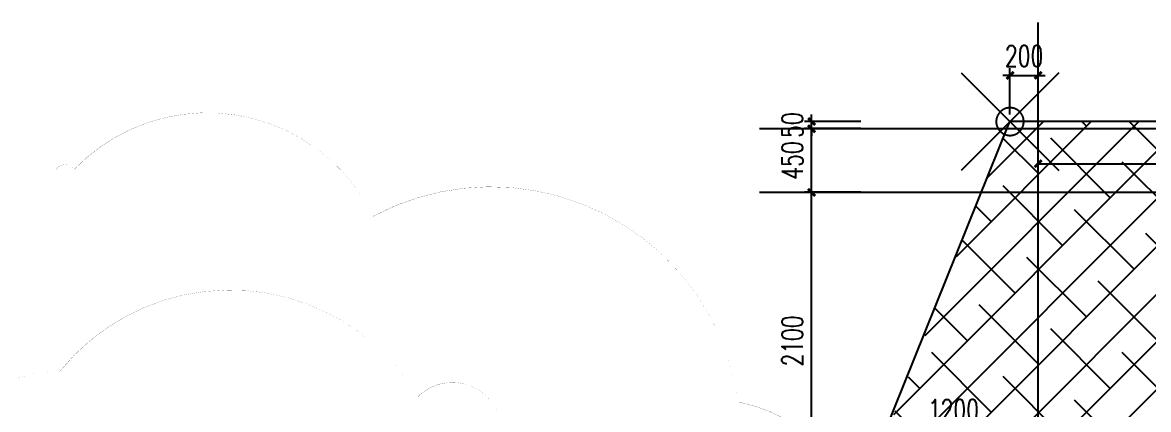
# Model space of a CAD drawing. Extents: x -4210259 to 293730, y -7499 to 868879.
# Drawn here: x -2228793 to -2220827, y 519303 to 522037 of the extents above; entities that cross this region are included whole.
import ezdxf

# ---------------------------------------------------------------- set-up
doc = ezdxf.new("R2010")
doc.units = 0
doc.header["$LTSCALE"] = 1000
doc.header["$MEASUREMENT"] = 0
doc.linetypes.add('99立面图例外参$0$99立面图例外参$0$$0$DOTE', pattern=[2.42, 2, -0.2, 0.02, -0.2])
doc.linetypes.add('DOTE', pattern=[2.42, 2, -0.2, 0.02, -0.2])
doc.layers.get('Defpoints').update_dxf_attribs({"color": 210})
for name, color, linetype in [('99立面图例外参$0$99立面图例外参$0$$0$A-AXIS-DOTE', 14, '99立面图例外参$0$99立面图例外参$0$$0$DOTE'), ('99立面图例外参$0$99立面图例外参$0$$0$AS-COLN', 6, 'Continuous'), ('A-AXIS-DOTE', 14, 'DOTE'), ('A-AXIS-DP', 126, 'Continuous'), ('A-HATCH-2', 251, 'Continuous'), ('A-LIN-V', 9, 'Continuous'), ('A-SFCE', 30, 'Continuous')]:
    doc.layers.add(name, color=color, linetype=linetype)
doc.styles.add('_TCH_DIM_T3', font='SIMPLEX', dxfattribs={"width": 0.705882, "bigfont": 'GBCBIG'})
doc.dimstyles.new('_TCH_ARCH&&50', dxfattribs={"dimtxt": 148.75, "dimasz": 50, "dimexe": 50, "dimexo": 50, "dimgap": 63.125, "dimtad": 1, "dimdec": 0, "dimzin": 0, "dimdsep": 46, "dimtxsty": '_TCH_DIM_T3', "dimblk": 'ARCHTICK', "dimcen": 0.09, "dimclrt": 7, "dimazin": 2, "dimtfac": 1, "dimtdec": 0, "dimtix": 1, "dimtmove": 2, "dimatfit": 3, "dimfxl": 0, "dimtolj": 1, "dimtzin": 0, "dimarcsym": 0})

# ---------------------------------------------------------------- blocks, each defined once
blk = doc.blocks.new('99立面图例外参$0$99立面图例外参$0$$0$dotee')
at = {"layer": '99立面图例外参$0$99立面图例外参$0$$0$A-AXIS-DOTE'}
for points in [[(433561.4, -2127753.2), (434268.5, -2128460.3)], [(434268.5, -2127753.2), (433561.4, -2128460.3)]]:
    blk.add_lwpolyline(points, dxfattribs=at)
blk.add_circle((433914.9, -2128106.8), 100, dxfattribs=at)
blk = doc.blocks.new('_ArchTick')
at = {"color": 0, "linetype": 'ByBlock', "const_width": 0.4}
blk.add_lwpolyline([(-0.5, -0.5), (0.5, 0.5)], dxfattribs=at)
blk = doc.blocks.new('*D955')
at = {"layer": 'A-AXIS-DP', "color": 0, "lineweight": -2}
for p, q in [((-2221606.7, 520687.5), (-2221606.7, 521090)), ((-2219486.7, 520687.5), (-2219486.7, 521090)), ((-2221606.7, 521040), (-2219486.7, 521040))]:
    blk.add_line(p, q, dxfattribs=at)
at = {"layer": 'Defpoints', "color": 0}
for p in [(-2219486.7, 521040), (-2221606.7, 520637.5), (-2219486.7, 520637.5)]:
    blk.add_point(p, dxfattribs=at)
at = {"layer": 'A-AXIS-DP', "color": 0, "lineweight": -2, "xscale": 50, "yscale": 50, "zscale": 50, "rotation": 180}
blk.add_blockref('_ArchTick', (-2221606.7, 521040), dxfattribs=at)
at = {"layer": 'A-AXIS-DP', "color": 0, "lineweight": -2, "xscale": 50, "yscale": 50, "zscale": 50}
blk.add_blockref('_ArchTick', (-2219486.7, 521040), dxfattribs=at)
at = {"layer": 'A-AXIS-DP', "color": 7, "insert": (-2220546.7, 521177.5), "char_height": 148.75, "attachment_point": 5, "style": '_TCH_DIM_T3'}
blk.add_mtext('\\A1;2120', dxfattribs=at)
blk = doc.blocks.new('*D956')
at = {"layer": 'A-AXIS-DP', "color": 0, "lineweight": -2}
for p, q in [((-2223210, 521337.5), (-2223210, 521387.5)), ((-2222860.9, 521337.5), (-2223260, 521337.5)), ((-2223210, 521287.5), (-2223210, 521337.5)), ((-2222860.9, 521287.5), (-2223260, 521287.5)), ((-2223210, 521287.5), (-2223210, 521237.5))]:
    blk.add_line(p, q, dxfattribs=at)
at = {"layer": 'Defpoints', "color": 0}
for p in [(-2223210, 521337.5), (-2222810.9, 521337.5), (-2222810.9, 521287.5)]:
    blk.add_point(p, dxfattribs=at)
at = {"layer": 'A-AXIS-DP', "color": 0, "lineweight": -2, "xscale": 50, "yscale": 50, "zscale": 50}
for p, rotation in [((-2223210, 521337.5), 270), ((-2223210, 521287.5), 90)]:
    blk.add_blockref('_ArchTick', p, dxfattribs=dict(at, rotation=rotation))
at = {"layer": 'A-AXIS-DP', "color": 7, "insert": (-2223347.5, 521312.5), "char_height": 148.75, "attachment_point": 5, "rotation": 90, "style": '_TCH_DIM_T3'}
blk.add_mtext('\\A1;50', dxfattribs=at)
blk = doc.blocks.new('*D957')
at = {"layer": 'A-AXIS-DP', "color": 0, "lineweight": -2}
for p, q in [((-2222860.9, 521287.5), (-2223260, 521287.5)), ((-2223210, 520837.5), (-2223210, 521287.5)), ((-2222860.9, 520837.5), (-2223260, 520837.5))]:
    blk.add_line(p, q, dxfattribs=at)
at = {"layer": 'Defpoints', "color": 0}
for p in [(-2223210, 521287.5), (-2222810.9, 521287.5), (-2222810.9, 520837.5)]:
    blk.add_point(p, dxfattribs=at)
at = {"layer": 'A-AXIS-DP', "color": 0, "lineweight": -2, "xscale": 50, "yscale": 50, "zscale": 50}
for p, rotation in [((-2223210, 521287.5), 90), ((-2223210, 520837.5), 270)]:
    blk.add_blockref('_ArchTick', p, dxfattribs=dict(at, rotation=rotation))
at = {"layer": 'A-AXIS-DP', "color": 7, "insert": (-2223347.5, 521062.5), "char_height": 148.75, "attachment_point": 5, "rotation": 90, "style": '_TCH_DIM_T3'}
blk.add_mtext('\\A1;450', dxfattribs=at)
blk = doc.blocks.new('*D958')
at = {"layer": 'A-AXIS-DP', "color": 0, "lineweight": -2}
for p, q in [((-2222860.9, 520837.5), (-2223260, 520837.5)), ((-2223210, 518737.1), (-2223210, 520837.5)), ((-2222860.9, 518737.1), (-2223260, 518737.1))]:
    blk.add_line(p, q, dxfattribs=at)
at = {"layer": 'Defpoints', "color": 0}
for p in [(-2223210, 520837.5), (-2222810.9, 520837.5), (-2222810.9, 518737.1)]:
    blk.add_point(p, dxfattribs=at)
at = {"layer": 'A-AXIS-DP', "color": 0, "lineweight": -2, "xscale": 50, "yscale": 50, "zscale": 50}
for p, rotation in [((-2223210, 520837.5), 90), ((-2223210, 518737.1), 270)]:
    blk.add_blockref('_ArchTick', p, dxfattribs=dict(at, rotation=rotation))
at = {"layer": 'A-AXIS-DP', "color": 7, "insert": (-2223347.5, 519787.3), "char_height": 148.75, "attachment_point": 5, "rotation": 90, "style": '_TCH_DIM_T3'}
blk.add_mtext('\\A1;2100', dxfattribs=at)
blk = doc.blocks.new('*D960')
at = {"layer": 'A-AXIS-DP', "color": 0, "lineweight": -2}
for p, q in [((-2222806.724205, 518787.104151), (-2222806.724205, 519212)), ((-2222806.724205, 519162), (-2221606.724205, 519162)), ((-2221606.724205, 518787.104151), (-2221606.724205, 519212))]:
    blk.add_line(p, q, dxfattribs=at)
at = {"layer": 'Defpoints', "color": 0}
for p in [(-2221606.724205, 519162), (-2222806.724205, 518737.104151), (-2221606.724205, 518737.104151)]:
    blk.add_point(p, dxfattribs=at)
at = {"layer": 'A-AXIS-DP', "color": 0, "lineweight": -2, "xscale": 50, "yscale": 50, "zscale": 50, "rotation": 180}
blk.add_blockref('_ArchTick', (-2222806.724205, 519162), dxfattribs=at)
at = {"layer": 'A-AXIS-DP', "color": 0, "lineweight": -2, "xscale": 50, "yscale": 50, "zscale": 50}
blk.add_blockref('_ArchTick', (-2221606.724205, 519162), dxfattribs=at)
at = {"layer": 'A-AXIS-DP', "color": 7, "insert": (-2222206.724205, 519299.5), "char_height": 148.75, "attachment_point": 5, "style": '_TCH_DIM_T3'}
blk.add_mtext('\\A1;1200', dxfattribs=at)
blk = doc.blocks.new('*D961')
at = {"layer": 'A-AXIS-DP', "color": 0, "lineweight": -2}
for p, q in [((-2221806.7, 521387.5), (-2221806.7, 521714)), ((-2221606.7, 521387.5), (-2221606.7, 521714)), ((-2221806.7, 521664), (-2221856.7, 521664)), ((-2221806.7, 521664), (-2221606.7, 521664)), ((-2221606.7, 521664), (-2221556.7, 521664))]:
    blk.add_line(p, q, dxfattribs=at)
at = {"layer": 'Defpoints', "color": 0}
for p in [(-2221606.7, 521664), (-2221806.7, 521337.5), (-2221606.7, 521337.5)]:
    blk.add_point(p, dxfattribs=at)
at = {"layer": 'A-AXIS-DP', "color": 0, "lineweight": -2, "xscale": 50, "yscale": 50, "zscale": 50}
blk.add_blockref('_ArchTick', (-2221806.7, 521664), dxfattribs=at)
at = {"layer": 'A-AXIS-DP', "color": 0, "lineweight": -2, "xscale": 50, "yscale": 50, "zscale": 50, "rotation": 180}
blk.add_blockref('_ArchTick', (-2221606.7, 521664), dxfattribs=at)
at = {"layer": 'A-AXIS-DP', "color": 7, "insert": (-2221706.7, 521801.5), "char_height": 148.75, "attachment_point": 5, "style": '_TCH_DIM_T3'}
blk.add_mtext('\\A1;200', dxfattribs=at)

msp = doc.modelspace()

# ---------------------------------------------------------------- hatches: boundary and pattern name
at = {"layer": 'A-HATCH-2'}
h = msp.add_hatch(dxfattribs=at)
h.set_pattern_fill('ANSI38', color=256, scale=150)
h.set_pattern_definition([(45, (0, 0), (-168.379802, 168.379802), []), (135, (0, 0), (-505.139407, 168.379802), [595.3125, -357.1875])])
edge = h.paths.add_edge_path()
edge.add_arc((-2209816.5, 521177.5), 160, 316.68468, 90)
edge.add_line((-2209816.5, 521337.5), (-2221806.7, 521337.5))
edge.add_line((-2221806.7, 521337.5), (-2222783.5, 518878.8))
edge.add_line((-2222783.5, 518878.8), (-2222822.7, 518595.4))
edge.add_line((-2222822.7, 518595.4), (-2222726.2, 518326))
edge.add_line((-2222726.2, 518326), (-2222306.7, 516937.5))
edge.add_line((-2222306.7, 516937.5), (-2221306.7, 516937.5))
edge.add_line((-2221306.7, 516937.5), (-2219486.7, 520637.5))
edge.add_line((-2219486.7, 520637.5), (-2219456.7, 520637.5))
edge.add_line((-2219456.7, 520637.5), (-2210106.7, 520637.5))
edge.add_line((-2210106.7, 520637.5), (-2209700.1, 521067.7))

# ---------------------------------------------------------------- linework, layer by layer
at = {"layer": 'A-AXIS-DOTE', "ltscale": 30}
for p, q in [((-2221606.7, 515020.5), (-2221606.7, 522037.5)), ((-2223580, 521287.5), (-2205850, 521287.5)), ((-2223580, 520837.5), (-2205850, 520837.5))]:
    msp.add_line(p, q, dxfattribs=at)
at = {"layer": 'A-LIN-V'}
for points in [[(-2229140.4, 516057.4, 0, 1.33, 0.520567), (-2228095.9, 515038.4, 0, 1.33, 0.520567), (-2228095.9, 515038.4, 0, 1.33, 0.520567), (-2225854.1, 514286.9, 0, 1.33, 0.520567), (-2225854.1, 514286.9, 0, 1.33, 0.520567), (-2223918, 515305.9, 0, 1.33, 0.520567), (-2223918, 515305.9, 0, 1.33, 0.520567), (-2222937.3, 517509.4, 0, 1.33, 0.520567), (-2222937.3, 517509.4, 0, 1.33, 0.520567), (-2223727, 519356.4, 0, 1.33, 0.520567), (-2223727, 519356.4, 0, 1.33, 0.520567), (-2226312.7, 520668.3, 0, 1.33, 0.520567), (-2226312.7, 520668.3, 0, 1.33, 0.520567), (-2228427.1, 520999.5, 0, 1.33, 0.520567), (-2228427.1, 520999.5, 0, 1.33, 0.520567), (-2228554.5, 520999.5, 0, 1.33, 0.520567), (-2228554.5, 520999.5, 0, 1.33, 0.520567), (-2228554.5, 520999.5, 0, 1.33, 0.520567), (-2228554.5, 520999.5, 0, 1.33, 0.520567)], [(-2225438, 519292.7, 0, 1.33, 0.520567), (-2225994.2, 519394.6, 0, 1.33, 0.520567), (-2225994.2, 519394.6, 0, 1.33, 0.520567), (-2228529, 519572.9, 0, 1.33, 0.520567), (-2228529, 519572.9, 0, 1.33, 0.520567), (-2229407.9, 518324.6, 0, 1.33, 0.520567)]]:
    msp.add_lwpolyline(points, format="xyseb", dxfattribs=at)
at = {"layer": 'A-SFCE'}
for p in [(-2222768.5, 518958.6), (-2209816.5, 521337.5)]:
    msp.add_line(p, (-2221806.7, 521337.5), dxfattribs=at)

# ---------------------------------------------------------------- block references
at = {"layer": '99立面图例外参$0$99立面图例外参$0$$0$AS-COLN', "color": 4, "xscale": -0.9750000000000001, "yscale": 0.9750000000000001, "zscale": 0.9750000000000001}
msp.add_blockref('99立面图例外参$0$99立面图例外参$0$$0$dotee', (-1798739.7, 2596241.6), dxfattribs=at)

# ---------------------------------------------------------------- dimensions: what is measured, and where the dimension line sits
at = {"layer": 'A-AXIS-DP'}
for p1, p2, distance, picture, middle in [((-2221806.7, 521337.5), (-2221606.7, 521337.5), 326.6, '*D961', (-2221706.7, 521801.5)), ((-2222810.9, 521287.5), (-2222810.9, 521337.5), 399.1, '*D956', (-2223347.5, 521312.5)), ((-2222810.9, 520837.5), (-2222810.9, 521287.5), 399.1, '*D957', (-2223347.5, 521062.5)), ((-2221606.7, 520637.5), (-2219486.7, 520637.5), 402.5, '*D955', (-2220546.7, 521177.5)), ((-2222810.9, 518737.1), (-2222810.9, 520837.5), 399.1, '*D958', (-2223347.5, 519787.3)), ((-2222806.7, 518737.1), (-2221606.7, 518737.1), 424.9, '*D960', (-2222206.7, 519299.5))]:
    dim = msp.add_aligned_dim(p1=p1, p2=p2, distance=distance, dimstyle='_TCH_ARCH&&50', dxfattribs=at)
    dim.commit()
    dim.dimension.update_dxf_attribs({"geometry": picture, "text_midpoint": middle})

doc.saveas('drawing.dxf')
